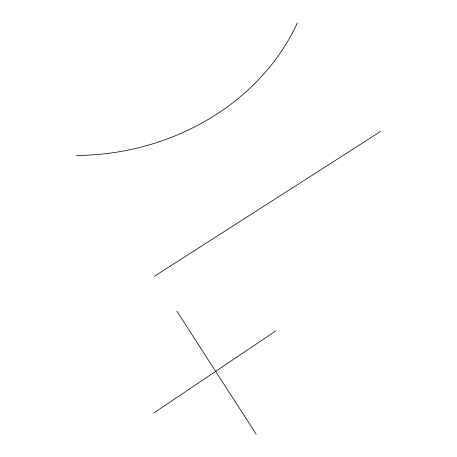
<?xml version="1.0" encoding="UTF-8"?>
<svg xmlns="http://www.w3.org/2000/svg" width="457" height="457" viewBox="0 0 457 457"><rect width="100%" height="100%" fill="white"/><g stroke="black" fill="none" stroke-linecap="round" stroke-linejoin="round"><path stroke-width="0.69" d="M153.809 412.985L275.702 330.959M154.363 276.308L380.584 131.467M176.865 311.206L256.149 434.15M297.353 22.85A226.803 194.094 -10.2 0 1 76.416 155.431"/></g></svg>
